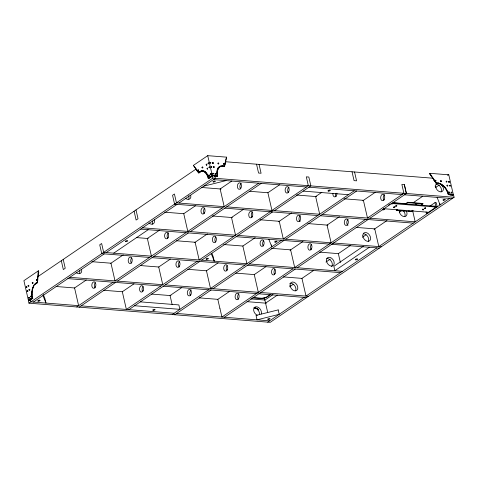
<?xml version="1.0" encoding="UTF-8"?>
<svg xmlns="http://www.w3.org/2000/svg" width="478" height="478" viewBox="0 0 478 478"><rect width="100%" height="100%" fill="white"/><g stroke="black" fill="none" stroke-linecap="round" stroke-linejoin="round"><path stroke-width="0.72" d="M38.264 270.906L23.9 280.682L28.375 300.226L32.205 297.621A10.755 6.728 -85.5 0 1 35.288 283.603L37.206 282.301L38.264 270.906L38.664 271.301L38.055 277.18M437.006 183.355A4.846 3.382 55.8 0 1 441.75 185.398L442.06 185.189L443.817 186.42A12.727 8.873 55.8 0 1 448.25 194.636L453.592 195.066L454.1 197.277L270.219 322.339L28.961 303.171L28.453 300.955L32.528 298.188A12.727 7.959 -85.5 0 1 34.35 284.673L37.308 282.588L37.929 276.613L195.771 169.254L198.997 172.922L201.985 170.963A12.727 7.959 -85.5 0 1 208.671 178.688L211.36 176.86M37.672 280.855L37.899 278.65M210.738 163.195L210.045 162.508M211.091 166.493L211.384 167.151L211.909 166.912L211.282 166.296L211.652 167.186L211.043 167.234M450.216 186.145L449.523 185.458M451.77 192.921L451.579 192.347L451.005 192.299M202.923 167.533C202.314 169.045 202.057 166.135 202.911 167.27M224.451 165.508L226.231 158.397M221.29 166.344L224.409 166.595L226.566 157.154L207.715 155.661L193.351 165.43L198.639 172.498L200.868 171.22L198.639 172.498M224.409 166.595L225.873 161.761L432.966 178.216L436.324 183.199L437.113 183.265L436.02 183.409L436.324 183.199M27.987 291.239C27.354 292.411 27.121 289.919 27.957 290.732M215.68 174.255L215.208 173.424L215.106 174.207M27.025 287.368C26.392 288.192 26.218 286.155 26.989 286.651M28.943 286.065C28.304 286.89 28.136 284.852 28.907 285.348M29.851 290.056C29.116 290.917 29.158 288.616 29.875 289.429M208.862 163.751L208.653 162.837L208.617 163.858M212.489 162.777C213.541 162.215 213.29 164.474 212.489 163.225M213.403 166.768L213.971 166.81L214.06 167.545M212.441 173.341C213.493 172.779 213.242 175.038 212.441 173.789M449.147 192.879L449.147 192.252L448.561 192.031M29.427 298.23L28.919 297.908L29.385 297.346M31.345 296.928L30.837 296.605L31.297 296.043M198.627 170.712L198.119 170.383L198.585 169.827M206.651 164.175L206.705 165.161M396.836 205.289L396.005 205.636M195.771 169.254L198.591 172.893L201.579 170.933A12.727 7.959 -85.5 0 1 208.265 178.658L212.34 175.892L217.675 176.316A12.727 8.873 55.8 0 1 220.83 166.135L224.714 166.386M35.426 284.171L37.708 282.623L37.308 282.588M226.566 157.154L226.65 157.525M225.568 161.964L225.873 161.761M215.249 176.352L217.371 176.525A12.727 8.873 55.8 0 1 220.519 166.344L220.973 166.087M222.001 165.854L224.511 166.057L222.001 165.854A10.755 7.499 55.8 0 0 217.215 175.605L212.268 175.39L208.36 177.81A10.755 6.728 -85.5 0 0 200.557 171.196M208.36 177.81L212.19 175.205L217.215 175.605M32.241 296.426A10.755 6.728 -85.5 0 0 32.522 297.645L28.375 300.226M29.702 300.417L30.771 299.688L30.467 298.356M31.309 299.318L32.928 298.218L32.528 298.188M28.961 303.171L212.841 178.103L454.1 197.277M217.371 176.525L217.675 176.316M33.388 302.066L104.264 253.866M106.176 252.557L177.051 204.357L174.578 204.13L172.552 195.281L174.422 194.002L176.454 202.857L224.2 206.651L220.143 188.947L231.866 180.977M178.963 203.054L215.357 178.3L214.849 176.089M113.716 253.161L148.192 229.709M86.279 279.994L74.574 287.959L78.625 305.663L30.879 301.863L30.371 299.652L30.771 299.688M110.316 263.647L123.258 254.846M159.682 230.073L147.361 238.456L151.412 256.154L103.666 252.36L101.635 243.511L99.723 244.814L101.748 253.663L149.494 257.457M183.719 213.726L195.43 205.761M76.713 306.966L113.107 282.211M185.888 232.702L115.019 280.909L110.968 263.205L91.866 261.687M258.676 183.199L187.806 231.4L183.749 213.702L164.653 212.184M79.223 307.163L115.616 282.408M117.534 281.106L188.404 232.906M190.322 231.603L261.191 183.397M122.254 291.795L133.977 283.824M170.425 259.04L158.714 266.999L162.765 284.703L69.782 277.312M194.456 242.693L207.398 233.885M243.212 209.531L231.501 217.496L235.552 235.2L142.569 227.809M267.859 192.765L279.57 184.801M197.247 261.251L126.377 309.457L122.32 291.753L103.726 290.277M128.887 309.654L199.756 261.454M201.674 260.151L272.544 211.945L270.076 211.718L199.159 259.948L195.108 242.25L176.507 240.769M274.462 210.643L310.855 185.894L308.83 177.039L306.314 176.842L308.34 185.691L271.946 210.445L267.895 192.742L249.295 191.266M181.777 287.583L170.066 295.547L172.098 304.396M187.866 269.317L206.46 270.793L218.135 262.852M255.18 237.662L242.854 246.045L246.911 263.742L153.928 256.357M278.602 221.732L291.538 212.931M321.814 192.341L315.641 196.536L319.698 214.24L226.715 206.849M172.205 314.554L208.599 289.799M281.387 240.297L210.517 288.497L206.46 270.793M354.174 190.788L283.305 238.994L279.248 221.29L259.907 219.755M174.721 314.751L211.115 290.003M213.027 288.694L283.902 240.494M285.814 239.191L356.69 190.991M217.807 299.389L229.524 291.419M265.971 266.628L254.266 274.593L258.317 292.297L256.351 293.594L163.368 286.203M290.009 250.287L302.95 241.48M339.38 216.707L327.054 225.09L331.105 242.788L329.139 244.091L236.15 236.7M362.796 200.778L375.122 192.395M433.092 178.754L429.788 173.855L429.943 173.323L448.794 174.817L453.269 194.367L452.176 195.108M429.943 173.323L429.788 173.855L430.768 175.091L430.684 174.727M292.799 268.845L221.923 317.051L219.898 308.196M370.014 218.237L406.408 193.482L404.376 184.633L401.867 184.436L403.892 193.285L367.498 218.04L363.394 200.33L344.052 198.794M388.62 205.068L389.803 204.261M224.439 317.249L295.308 269.048M297.226 267.746L368.096 219.539L365.622 219.312L294.711 267.543L290.606 249.839L271.265 248.303M432.656 178.425L432.966 178.216M253.322 297.567L262.052 298.26L266.216 297.232L270.363 294.412M252.683 297.878L262.135 298.631L266.3 297.603L270.446 294.783M405.302 203.915L407.722 202.266L422.803 203.467L422.887 203.819L420.467 205.462M448.245 193.966L453.269 194.367L448.245 193.966A10.755 7.499 55.8 0 0 438.738 183.08L435.984 183.044L433.922 179.979M397.666 210.195L396.232 210.081L396.31 210.44L397.523 209.615M405.386 204.267L407.806 202.618L422.887 203.819M272.974 294.591L264.985 300.023L250.902 298.899M258.359 309.35A10.755 7.499 55.8 0 0 255.162 307.94L254.923 308.101A10.755 7.499 55.8 0 1 258.114 309.517M436.611 183.098L438.738 183.08M277.276 295.177L265.565 303.136L267.59 311.991M289.602 286.794L293.301 284.279M301.929 278.405L313.634 270.446M325.96 262.064L330.274 259.13M350.679 245.25L338.352 253.633L340.378 262.482M362.39 237.285L366.082 234.77M374.095 229.321L387.037 220.519M399.363 212.136L401.831 210.457M412.974 202.881L422.761 196.225M435.607 187.49L439.276 184.992M259.518 314.225A4.846 3.382 55.8 0 0 257.815 309.828L258.52 309.696M443.512 186.629L443.817 186.42M412.52 210.457L411.307 211.282L411.391 211.635L396.31 210.44M421.59 204.285L422.803 203.467M411.391 211.635L413.207 210.404M363.405 246.212L333.853 266.312L334.869 270.733L369.345 247.287M429.632 206.281L435.016 202.618L436.277 202.714L437.221 206.849L435.966 206.747L435.004 207.398M426.071 211.885L426.388 213.26L427.344 212.608M436.163 207.052L428.497 212.262L383.32 208.671M267.704 322.142L304.098 297.388M376.885 247.885L306.016 296.085L301.959 278.387L283.364 276.905M449.673 198.376L378.803 246.582L374.746 228.878L356.152 227.403M403.892 193.285L401.92 194.582L308.937 187.197M437.113 183.265L436.551 183.594A4.846 3.382 55.8 0 0 436.958 189.664A4.846 3.382 55.8 0 0 442.461 191.254A4.846 3.382 55.8 0 0 442.06 185.189M425.605 207.673L424.679 207.948M394.738 206.729L393.621 206.944M206.789 165.161L206.902 164.169M209.567 166.828L209.268 167.414L209.615 167.844M207.649 168.131L207.35 168.716L207.703 169.146M223.471 163.578L224.182 164.151L223.471 164.211M435.183 180.403C436.073 179.477 436.486 181.867 435.422 180.875C435.219 179.358 436.534 182.1 435.183 181.037M448.609 181.467L449.266 181.801L449.111 182.357M423.365 209.131L422.331 209.185M203.867 186.121L226.004 180.606M447.42 175.163L448.794 174.817M446.183 181.228L446.805 181.849L446.183 182.004M37.069 279.594L36.687 280.186L37.033 280.616M254.224 307.88L256.214 308.202L258.12 309.619M193.351 165.43L193.745 165.824L193.435 165.8M201.447 170.951L201.985 170.963M198.591 172.893L198.997 172.922M450.061 195.018L452.887 195.239M213.445 179.603L306.428 186.994M452.182 198.579L404.436 194.785L406.354 193.482L404.322 184.627M303.195 191.104L348.426 194.695M201.692 187.484L221.027 189.019M296.444 195.012L316.526 196.607M393.083 202.69L406.306 203.742M393.036 202.899L435.255 206.257M392.038 203.258L393.298 203.353L392.456 203.927L391.195 203.831M390.98 203.461L435.422 206.992M436.378 207.422L435.123 207.321L434.849 206.138M401.974 210.541L404.131 210.708M408.439 211.055L409.873 211.168M383.308 209.197L384.563 209.298L383.72 209.872L382.46 209.77M427.23 212.686L428.485 212.788M426.388 213.26L427.643 213.361M322.208 214.437L415.191 221.828L412.544 210.254M174.536 204.16L222.282 207.954M224.797 208.151L317.78 215.542M320.296 215.739L413.279 223.13M212.298 215.972L232.386 217.568M307.796 223.561L327.884 225.156M238.068 235.397L331.105 242.788M381.313 246.779L333.566 242.985L331.648 244.288L379.401 248.082M140.657 229.111L233.64 236.502M136.344 237.578L148.246 238.522M223.656 244.515L242.997 246.056M319.561 252.139L338.663 253.657M249.42 263.946L342.409 271.337M152.01 257.66L244.993 265.045M247.508 265.248L340.491 272.639M140.257 265.535L158.857 267.011M235.756 273.123L254.35 274.599M38.348 271.277L38.664 271.301M165.28 284.9L258.317 292.297M308.525 296.288L260.779 292.494L258.861 293.797L306.613 297.591M67.87 278.614L160.853 286.005M37.929 276.613L38.33 276.643M37.206 282.301L37.517 282.325L35.288 283.603M34.458 284.529L34.858 284.559M34.35 284.673L34.751 284.703M56.117 286.495L74.711 287.971M151.616 294.084L170.951 295.619M199.218 297.866L217.819 299.342L219.844 308.196M246.965 301.66L266.198 303.189M253.908 307.838L255.162 307.94M140.293 301.851L178.856 304.916L179.871 309.344L134.635 305.747M32.205 297.621L32.522 297.645M81.141 305.86L174.123 313.251M176.639 313.449L269.622 320.84M257.815 309.828L258.216 309.905M449.009 182.369L448.609 182.1M440.931 181.706C442.156 181.67 440.28 179.985 440.573 181.353M447.199 186.073C448.448 186.45 446.978 184.341 446.9 185.649M218.201 163.96C219.569 164.253 217.729 162.173 217.95 163.661M441.75 185.398L442.927 186.217M213.66 167.515L213.403 167.21M429.704 173.484L430.361 174.309M435.064 186.05L435.93 187.167M194.182 166.38L198.083 171.411M430.027 173.687L436.223 182.883M433.779 180.087L434.526 181.192M437.107 197.378L440.095 204.895L439.802 203.628M268.821 239.299L271.809 246.809L271.379 244.909M212.268 175.39L207.715 155.661M211.868 253.31L213.224 256.722L214.24 261.149L211.252 253.633M43.313 294.544L44.944 298.636L45.954 303.064L42.966 295.553M264.238 298.111L265.798 303.572M435.016 202.618L435.966 206.747M407.722 202.266L407.806 202.618M354.551 171.984L356.576 180.833L354.061 180.636L352.035 171.787M259.052 164.396L261.078 173.245L258.568 173.048L256.537 164.193M266.216 297.232L266.3 297.603M262.052 298.26L262.135 298.631M214.24 174.972L214.544 176.298M212.34 175.892L212.841 178.103M136.003 209.908L138.028 218.757L136.116 220.059L134.091 211.21M63.215 259.411L65.241 268.26L63.329 269.568L61.303 260.713M38.676 272.394L38.76 272.765L38.581 270.93M28.859 299.449L29.164 300.781M217.777 168.286A10.755 7.499 55.8 0 1 220.8 166.189M201.698 170.945A10.755 6.728 -85.5 0 1 205.701 172.008M206.388 172.683A10.755 6.728 -85.5 0 1 207.01 173.496M207.554 174.434A10.755 6.728 -85.5 0 1 208.02 175.48M208.396 176.621A10.755 6.728 -85.5 0 1 208.677 177.834M32.068 295.153A10.755 6.728 -85.5 0 1 32.151 291.192M32.385 289.889A10.755 6.728 -85.5 0 1 33.645 286.322M257.26 315.271A4.846 3.382 55.8 0 1 253.687 309.105A4.846 3.382 55.8 0 1 258.49 307.474A4.846 3.382 55.8 0 1 261.227 313.921M438.499 183.247A10.755 7.499 55.8 0 1 447.725 192.909M383.906 200.264A3.232 2.02 -85.5 0 1 384.551 194.713M347.96 225.425A3.232 2.02 -85.5 0 1 346.801 222.497A3.232 2.02 -85.5 0 1 348.151 219.468M311.118 249.773A3.232 2.02 -85.5 0 1 311.292 244.652M274.725 274.521A3.232 2.02 -85.5 0 1 274.898 269.407M238.331 299.276A3.232 2.02 -85.5 0 1 238.976 293.725M363.519 233.802A4.846 3.382 55.8 0 1 367.719 236.514A4.846 3.382 55.8 0 1 368.323 241.354M152.368 221.039A4.846 3.382 55.8 0 1 152.195 224.182M154.28 219.731A4.846 3.382 55.8 0 1 153.193 223.847A4.846 3.382 55.8 0 1 148.897 222.909M240.601 188.876A3.232 2.02 -85.5 0 1 241.247 183.325M204.208 213.624A3.232 2.02 -85.5 0 1 204.859 208.073M167.814 238.385A3.232 2.02 -85.5 0 1 168.459 232.828M131.426 263.133A3.232 2.02 -85.5 0 1 131.593 258.018M95.032 287.887A3.232 2.02 -85.5 0 1 95.2 282.773M288.354 192.67A3.232 2.02 -85.5 0 1 288.999 187.119M251.96 217.43A3.232 2.02 -85.5 0 1 252.599 211.874M215.566 242.179A3.232 2.02 -85.5 0 1 215.739 237.064M179.172 266.927A3.232 2.02 -85.5 0 1 179.346 261.813M142.779 291.682A3.232 2.02 -85.5 0 1 142.952 286.567M336.936 193.166A3.232 2.02 -85.5 0 1 334.797 196.888A3.232 2.02 -85.5 0 1 332.909 193.315M336.1 196.464A3.232 2.02 -85.5 0 1 335.425 193.518M300.148 221.619A3.232 2.02 -85.5 0 1 299.001 218.685A3.232 2.02 -85.5 0 1 300.357 215.662M263.312 245.973A3.232 2.02 -85.5 0 1 263.486 240.858M226.919 270.727A3.232 2.02 -85.5 0 1 227.092 265.607M190.525 295.476A3.232 2.02 -85.5 0 1 191.17 289.925M406.629 211.64A4.846 3.382 55.8 0 1 403.85 216.57A4.846 3.382 55.8 0 1 399.22 210.445M190.824 195.621A4.846 3.382 55.8 0 1 185.709 198.495M403.39 210.816A4.846 3.382 55.8 0 1 404.89 216.217M188.583 195.765A4.846 3.382 55.8 0 1 188.762 199.039M326.707 258.586A4.846 3.382 55.8 0 1 331.362 261.329A4.846 3.382 55.8 0 1 331.642 266.533M289.823 283.46A4.846 3.382 55.8 0 1 294.567 285.503A4.846 3.382 55.8 0 1 295.535 290.863M79.581 270.542A4.846 3.382 55.8 0 1 79.408 273.685M81.493 269.239A4.846 3.382 55.8 0 1 80.406 273.35A4.846 3.382 55.8 0 1 76.11 272.412M436.306 184.293A4.846 3.382 55.8 0 1 440.507 187.012A4.846 3.382 55.8 0 1 441.104 191.851M33.4 287.738A12.727 7.959 -85.5 0 1 33.795 286.669M26.147 286.985C26.625 288.754 27.037 285.462 26.147 286.985M27.061 290.971C27.539 292.739 27.945 289.447 27.061 290.971M28.059 285.683C28.543 287.451 28.949 284.159 28.059 285.683M28.608 297.746C29.092 299.515 29.499 296.223 28.608 297.746M28.973 289.668C29.457 291.437 29.863 288.144 28.973 289.668M30.526 296.444C31.004 298.212 31.417 294.92 30.526 296.444M32.223 282.851C32.701 284.619 33.113 281.327 32.223 282.851M32.534 282.874C33.018 284.643 33.424 281.351 32.534 282.874M36.376 280.024C36.86 281.793 37.266 278.501 36.376 280.024M197.814 170.228C198.292 171.996 198.699 168.704 197.814 170.228M201.967 167.402C202.451 169.164 202.857 165.878 201.967 167.402M206.132 164.569C206.61 166.338 207.016 163.046 206.132 164.569M207.04 168.561C207.524 170.323 207.93 167.031 207.04 168.561M208.044 163.267C208.528 165.035 208.934 161.743 208.044 163.267M208.593 175.33C209.077 177.099 209.484 173.807 208.593 175.33M208.958 167.258C209.442 169.021 209.848 165.729 208.958 167.258M208.91 175.354C209.388 177.123 209.8 173.831 208.91 175.354M210.511 174.028C210.989 175.796 211.401 172.504 210.511 174.028M210.822 174.052C211.306 175.82 211.712 172.528 210.822 174.052M210.177 162.508C210.565 164.372 211.533 161.815 210.177 162.508M212.686 162.705C213.074 164.575 214.048 162.018 212.686 162.705M212.638 173.269C213.027 175.139 214.001 172.582 212.638 173.269M213.6 166.697C213.989 168.561 214.963 166.003 213.6 166.697M215.154 173.466C215.542 175.336 216.516 172.779 215.154 173.466M218.147 163.141C218.536 165.006 219.51 162.448 218.147 163.141M223.602 163.572C223.985 165.442 224.959 162.884 223.602 163.572M440.77 180.833C441.152 182.704 442.126 180.146 440.77 180.833M446.225 181.27C446.613 183.134 447.587 180.576 446.225 181.27M447.139 185.255C447.528 187.125 448.501 184.568 447.139 185.255M448.74 181.467C449.129 183.337 450.103 180.78 448.74 181.467M448.693 192.031C449.081 193.901 450.049 191.337 448.693 192.031M449.655 185.458C450.043 187.322 451.011 184.765 449.655 185.458M451.202 192.228C451.591 194.098 452.564 191.541 451.202 192.228M393.603 207.44C394.959 208.396 395.617 206.12 393.603 207.44M395.545 206.102C396.632 207.153 397.672 204.853 395.545 206.102M415.776 204.13L416.828 204.387L415.926 204.656L416.744 203.981L415.776 204.13M422.498 209.699C423.592 210.75 424.673 208.426 422.498 209.699M424.416 208.396C425.504 209.448 426.591 207.123 424.416 208.396M278.184 309.899L256.041 315.414L257.056 319.842L279.2 314.327L278.184 309.899M384.252 199.368A3.232 2.02 -85.5 0 0 383.081 194.253A3.232 2.02 -85.5 0 0 380.793 198.764A3.232 2.02 -85.5 0 0 384.252 199.368M347.865 224.11A3.232 2.02 -85.5 0 0 346.687 219.008A3.232 2.02 -85.5 0 0 344.405 223.525A3.232 2.02 -85.5 0 0 347.865 224.11M311.465 248.871A3.232 2.02 -85.5 0 0 310.3 243.762A3.232 2.02 -85.5 0 0 308.011 248.273A3.232 2.02 -85.5 0 0 311.465 248.871M275.071 273.625A3.232 2.02 -85.5 0 0 273.906 268.517A3.232 2.02 -85.5 0 0 271.618 273.022A3.232 2.02 -85.5 0 0 275.071 273.625M238.683 298.38A3.232 2.02 -85.5 0 0 237.512 293.265A3.232 2.02 -85.5 0 0 235.224 297.776A3.232 2.02 -85.5 0 0 238.683 298.38M153.241 310.318A1.213 0.424 -12.9 0 0 155.087 309.613A1.213 0.424 -12.9 0 0 153.372 309.541A1.213 0.424 -12.9 0 0 153.241 310.318M328.505 191.116A1.213 0.424 -12.9 0 0 330.346 190.411A1.213 0.424 -12.9 0 0 328.637 190.334A1.213 0.424 -12.9 0 0 328.505 191.116M125.899 241.581A1.213 0.424 -12.9 0 0 127.746 240.876A1.213 0.424 -12.9 0 0 126.031 240.798A1.213 0.424 -12.9 0 0 125.899 241.581M213.469 181.975A1.213 0.424 -12.9 0 0 215.369 181.305A1.213 0.424 -12.9 0 0 213.732 181.174A1.213 0.424 -12.9 0 0 213.469 181.975M38.204 301.176A1.213 0.424 -12.9 0 0 40.104 300.507A1.213 0.424 -12.9 0 0 38.467 300.375A1.213 0.424 -12.9 0 0 38.204 301.176M268.152 319.453A1.213 0.424 -12.9 0 0 270.052 318.784A1.213 0.424 -12.9 0 0 268.415 318.653A1.213 0.424 -12.9 0 0 268.152 319.453M206.49 259.261A1.213 0.424 -12.9 0 0 208.39 258.592A1.213 0.424 -12.9 0 0 206.753 258.461A1.213 0.424 -12.9 0 0 206.49 259.261M275.131 242.161A1.213 0.424 -12.9 0 0 277.031 241.492A1.213 0.424 -12.9 0 0 275.394 241.366A1.213 0.424 -12.9 0 0 275.131 242.161M355.847 259.853A1.213 0.424 -12.9 0 0 357.687 259.148A1.213 0.424 -12.9 0 0 355.979 259.076A1.213 0.424 -12.9 0 0 355.847 259.853M443.417 200.246A1.213 0.424 -12.9 0 0 445.317 199.577A1.213 0.424 -12.9 0 0 443.68 199.446A1.213 0.424 -12.9 0 0 443.417 200.246M362.826 235.803A4.846 3.382 55.8 0 0 368.914 241.211A4.846 3.382 55.8 0 0 368.419 233.778A4.846 3.382 55.8 0 0 362.826 235.803M240.954 187.979A3.232 2.02 -85.5 0 0 239.783 182.865A3.232 2.02 -85.5 0 0 237.494 187.376A3.232 2.02 -85.5 0 0 240.954 187.979M204.56 212.734A3.232 2.02 -85.5 0 0 203.395 207.619A3.232 2.02 -85.5 0 0 201.101 212.124A3.232 2.02 -85.5 0 0 204.56 212.734M168.166 237.482A3.232 2.02 -85.5 0 0 166.995 232.374A3.232 2.02 -85.5 0 0 164.707 236.885A3.232 2.02 -85.5 0 0 168.166 237.482M131.773 262.237A3.232 2.02 -85.5 0 0 130.602 257.128A3.232 2.02 -85.5 0 0 128.313 261.633A3.232 2.02 -85.5 0 0 131.773 262.237M95.379 286.991A3.232 2.02 -85.5 0 0 94.208 281.877A3.232 2.02 -85.5 0 0 91.925 286.388A3.232 2.02 -85.5 0 0 95.379 286.991M288.7 191.774A3.232 2.02 -85.5 0 0 287.535 186.665A3.232 2.02 -85.5 0 0 285.247 191.17A3.232 2.02 -85.5 0 0 288.7 191.774M252.312 216.516A3.232 2.02 -85.5 0 0 251.135 211.413A3.232 2.02 -85.5 0 0 248.853 215.931A3.232 2.02 -85.5 0 0 252.312 216.516M215.919 241.276A3.232 2.02 -85.5 0 0 214.747 236.168A3.232 2.02 -85.5 0 0 212.459 240.679A3.232 2.02 -85.5 0 0 215.919 241.276M179.525 266.031A3.232 2.02 -85.5 0 0 178.354 260.922A3.232 2.02 -85.5 0 0 176.065 265.427A3.232 2.02 -85.5 0 0 179.525 266.031M143.131 290.785A3.232 2.02 -85.5 0 0 141.96 285.671A3.232 2.02 -85.5 0 0 139.672 290.182A3.232 2.02 -85.5 0 0 143.131 290.785M300.053 220.328A3.232 2.02 -85.5 0 0 298.893 215.214A3.232 2.02 -85.5 0 0 296.599 219.713A3.232 2.02 -85.5 0 0 300.053 220.328M263.665 245.071A3.232 2.02 -85.5 0 0 262.494 239.962A3.232 2.02 -85.5 0 0 260.205 244.473A3.232 2.02 -85.5 0 0 263.665 245.071M227.271 269.825A3.232 2.02 -85.5 0 0 226.1 264.716A3.232 2.02 -85.5 0 0 223.812 269.222A3.232 2.02 -85.5 0 0 227.271 269.825M190.877 294.579A3.232 2.02 -85.5 0 0 189.706 289.471A3.232 2.02 -85.5 0 0 187.418 293.976A3.232 2.02 -85.5 0 0 190.877 294.579M326.492 261.066A4.846 3.382 55.8 0 0 332.885 265.798A4.846 3.382 55.8 0 0 331.607 258.192A4.846 3.382 55.8 0 0 326.492 261.066M290.038 285.312A4.846 3.382 55.8 0 0 296.127 290.714A4.846 3.382 55.8 0 0 295.631 283.287A4.846 3.382 55.8 0 0 290.038 285.312"/></g></svg>
